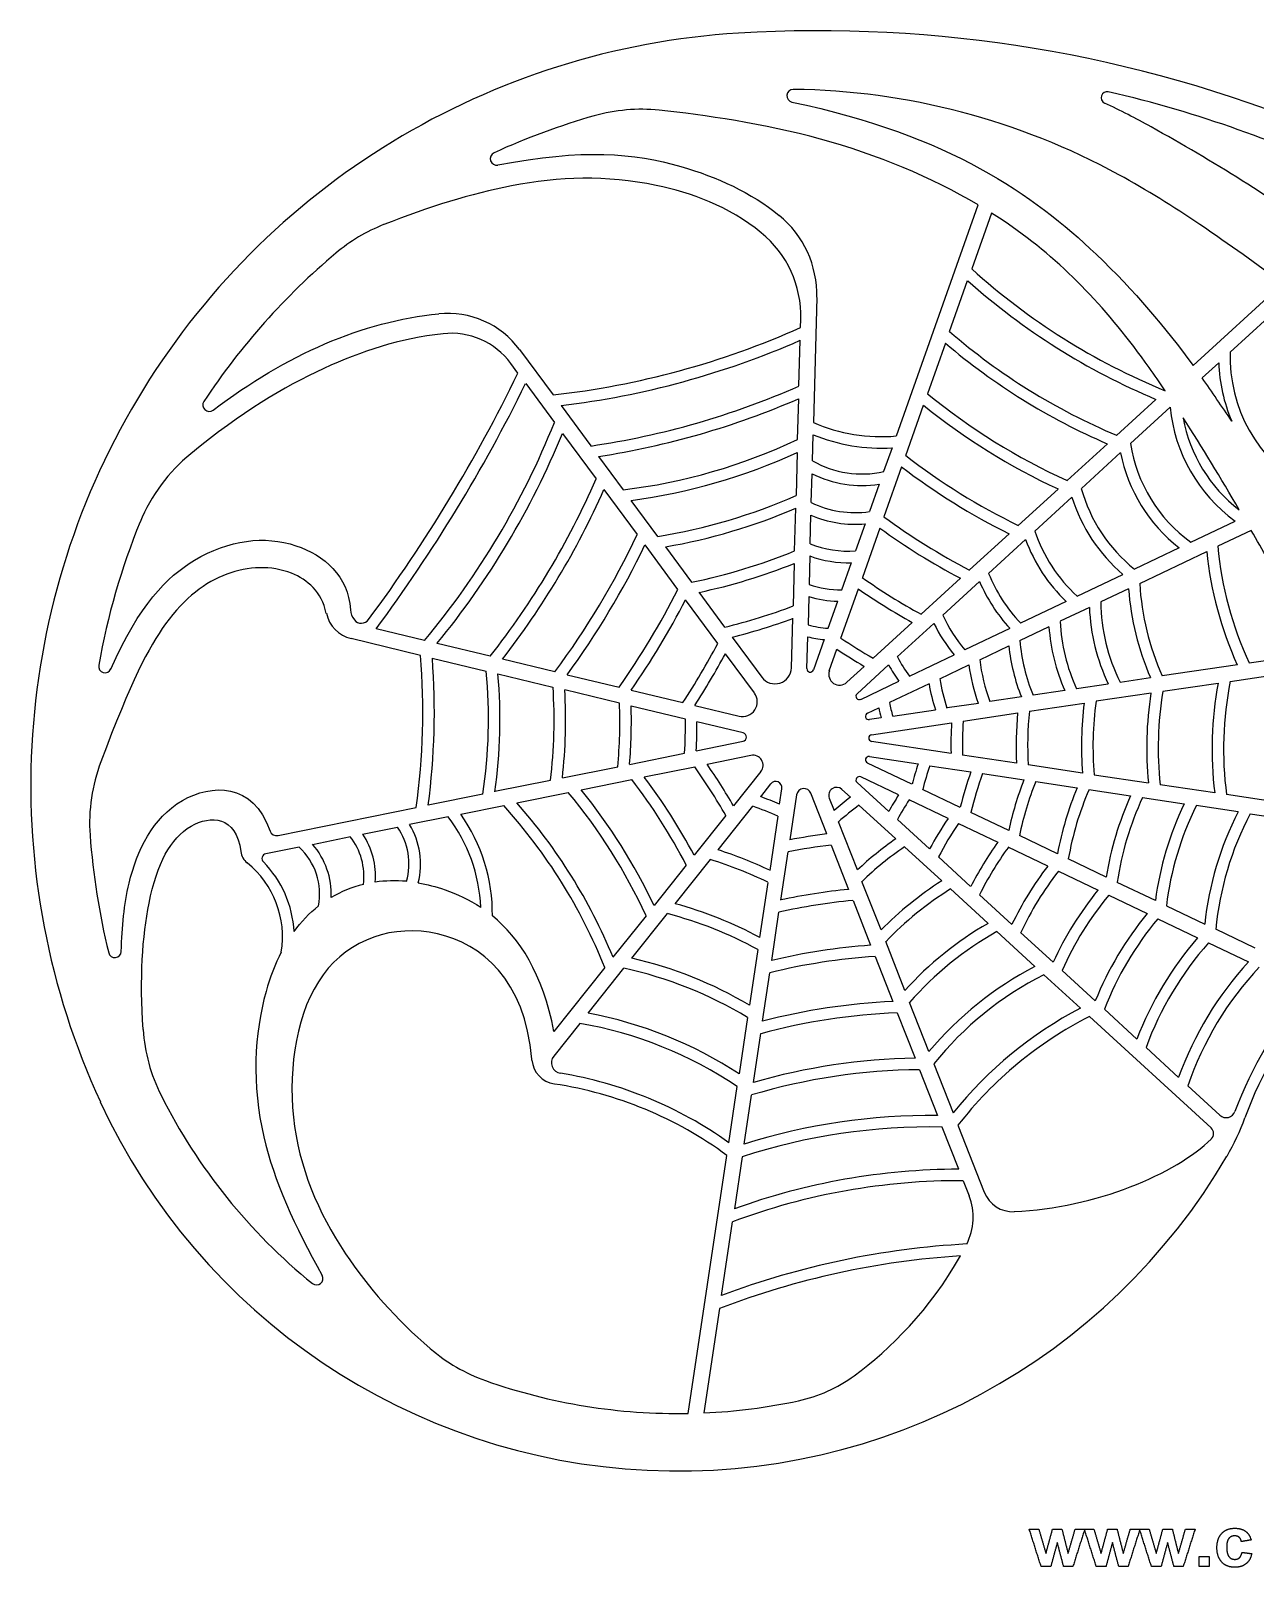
# Model space of a CAD drawing. Header units: millimetres. Extents: x -138 to 149, y -81 to 70.
# Drawn here: x -137.9 to -18.7, y -79.4 to 70.2 of the extents above; entities that cross this region are included whole.
import ezdxf

# ---------------------------------------------------------------- set-up
doc = ezdxf.new("R2010")
doc.units = ezdxf.units.MM
doc.header["$MEASUREMENT"] = 0
doc.layers.add('Default', color=18, linetype='Continuous')

msp = doc.modelspace()

# ---------------------------------------------------------------- linework, layer by layer
at = {"layer": 'Default', "color": 5}
for p, q in [((-53.66, 30.72), (-45.69, 53.21)), ((-44.39, 52.41), (-46.31, 46.98)), ((-48.48, 40.87), (-46.72, 45.84)), ((-24.78, 37.58), (-16.05, 45.57)), ((-61.41, 44.21), (-61.74, 32.04)), ((-62.99, 41.27), (-62.97, 42.09)), ((-17.47, 42.24), (-21.15, 38.88)), ((-90.34, 39.12), (-87.08, 34.71)), ((-63.14, 35.58), (-63.02, 40.03)), ((-48.88, 39.74), (-50.62, 34.83)), ((-90.5, 36.83), (-91.2, 37.78)), ((-23.9, 36.36), (-22.28, 37.85)), ((-89.75, 35.81), (-86.95, 32.03)), ((-86.31, 33.67), (-83.4, 29.74)), ((-63.28, 30.37), (-63.17, 34.34)), ((-52.75, 28.82), (-51.02, 33.7)), ((-28.39, 34.28), (-32.22, 30.77)), ((-27.01, 33.52), (-30.86, 29.99)), ((-86.17, 30.97), (-82.9, 26.54)), ((-61.84, 28.3), (-61.77, 30.84)), ((-37.02, 26.37), (-33.12, 29.94)), ((-82.65, 28.72), (-80.25, 25.47)), ((-63.31, 29.12), (-63.42, 24.93)), ((-54.07, 29.57), (-54.9, 27.24)), ((-35.65, 25.6), (-31.84, 29.09)), ((-61.94, 24.23), (-61.87, 27.04)), ((-53.15, 27.71), (-54.87, 22.85)), ((-82.13, 25.5), (-78.89, 21.12)), ((-55.33, 26.02), (-56.28, 23.35)), ((-37.92, 25.55), (-41.79, 22.01)), ((-76.89, 20.94), (-79.48, 24.44)), ((-36.57, 24.76), (-40.19, 21.45)), ((-63.57, 19.53), (-63.46, 23.69)), ((-62.05, 20.22), (-61.98, 23.01)), ((-56.69, 22.17), (-57.64, 19.52)), ((-55.26, 21.75), (-56.97, 16.92)), ((-46.53, 17.67), (-42.68, 21.19)), ((-25, 20.38), (-20.69, 22.43)), ((-19.11, 21.52), (-22.36, 19.98)), ((-74.93, 15.77), (-78.13, 20.1)), ((-76.15, 19.93), (-73.6, 16.48)), ((-44.68, 17.33), (-41.09, 20.63)), ((-26.14, 19.83), (-30.49, 17.76)), ((-29.96, 16.35), (-23.44, 19.46)), ((-63.6, 18.31), (-63.71, 14.17)), ((-62.08, 19.03), (-62.16, 16.25)), ((-58.98, 15.74), (-58.04, 18.38)), ((-51.24, 13.35), (-47.41, 16.86)), ((-49.14, 13.25), (-45.56, 16.53)), ((-36.05, 15.11), (-31.6, 17.23)), ((-70.36, 12.1), (-72.87, 15.49)), ((-62.19, 15.08), (-62.26, 12.31)), ((-59.06, 11.03), (-57.36, 15.82)), ((-31.06, 15.83), (-33.75, 14.55)), ((-71.04, 10.51), (-74.19, 14.76)), ((-60.3, 12), (-59.37, 14.62)), ((-37.14, 14.59), (-41.56, 12.49)), ((-34.86, 14.02), (-37.7, 12.67)), ((-63.87, 8.13), (-63.74, 12.96)), ((-52.12, 12.56), (-55.92, 9.07)), ((-50.01, 12.46), (-53.57, 9.2)), ((-42.62, 11.98), (-47, 9.89)), ((-41.63, 10.8), (-38.8, 12.15)), ((-99.98, 9.35), (-106.74, 10.98)), ((-99.6, 10.8), (-104.31, 11.93)), ((-93.22, 9.26), (-98.38, 10.51)), ((-69.64, 11.13), (-68.05, 8.98)), ((-62.38, 8.06), (-62.29, 11.16)), ((-60.69, 10.9), (-61.74, 7.94)), ((-98.84, 9.08), (-93.6, 7.82)), ((-67.48, 5.69), (-70.3, 9.51)), ((-68.05, 8.98), (-67.31, 7.98)), ((-60.19, 7.85), (-59.45, 9.94)), ((-52.39, 7.33), (-48.04, 9.4)), ((-45.54, 8.93), (-42.71, 10.28)), ((-19.31, 8.61), (-12.18, 9.67)), ((-92.45, 7.54), (-87.09, 6.25)), ((-86.9, 7.74), (-92.02, 8.97)), ((-67.31, 7.98), (-66.75, 7.22)), ((-56.79, 8.28), (-58.48, 6.73)), ((-54.42, 8.42), (-57.49, 5.61)), ((-49.42, 7.08), (-46.6, 8.43)), ((-20.46, 8.44), (-27.78, 7.35)), ((-21.16, 6.82), (-15.76, 7.63)), ((-85.72, 7.46), (-80.65, 6.24)), ((-57.12, 5.07), (-53.42, 6.84)), ((-50.48, 6.58), (-54.33, 4.75)), ((-36.12, 6.11), (-33.03, 6.57)), ((-31.86, 6.74), (-28.93, 7.18)), ((-27.71, 5.85), (-22.33, 6.65)), ((-80.62, 4.69), (-85.95, 5.98)), ((-79.48, 5.96), (-74.44, 4.75)), ((-45.68, 4.68), (-48.73, 4.23)), ((-41.49, 5.31), (-44.55, 4.85)), ((-40.7, 3.91), (-35.38, 4.7)), ((-37.27, 5.93), (-40.35, 5.48)), ((-28.87, 5.67), (-34.22, 4.88)), ((-74.2, 3.15), (-79.49, 4.42)), ((-73.28, 4.47), (-68.98, 3.43)), ((-56.48, 3.72), (-55.37, 4.25)), ((-55.13, 3.27), (-56.29, 3.1)), ((-54.01, 3.44), (-49.86, 4.06)), ((-47.15, 2.95), (-41.85, 3.74)), ((-68.58, 1.8), (-73.07, 2.88)), ((-56.07, 1.62), (-48.28, 2.78)), ((-73.15, 0.06), (-68.59, 0.99)), ((-48.34, -0.19), (-56.07, 0.97)), ((-86.18, -2.58), (-80.79, -1.49)), ((-79.64, -1.26), (-74.29, -0.17)), ((-78.2, -2.49), (-73.29, -1.49)), ((-72.09, -1.25), (-67.82, -0.38)), ((-52.14, -3.2), (-56.48, -1.13)), ((-56.29, -0.51), (-51.54, -1.22)), ((-50.41, -1.39), (-46.4, -1.99)), ((-41.95, -1.15), (-47.21, -0.36)), ((-35.55, -2.11), (-40.82, -1.32)), ((-87.34, -2.82), (-92.76, -3.92)), ((-84.35, -3.74), (-79.42, -2.74)), ((-66.85, -1.96), (-69.51, -5.3)), ((-53.45, -4.24), (-57.13, -2.48)), ((-45.26, -2.16), (-41.23, -2.77)), ((-40.09, -2.94), (-36.05, -3.54)), ((-34.41, -2.28), (-29.12, -3.07)), ((-93.93, -4.16), (-99.24, -5.23)), ((-90.62, -5.01), (-85.6, -3.99)), ((-65.9, -3.16), (-66.89, -4.41)), ((-65.03, -5.15), (-64.8, -3.63)), ((-63.38, -4.23), (-64.03, -8.61)), ((-60.43, -8.04), (-62, -4.07)), ((-58.14, -4.45), (-58.96, -3.7)), ((-57.49, -3.02), (-54.41, -5.84)), ((-47.44, -5.45), (-51.11, -3.7)), ((-34.91, -3.71), (-30.85, -4.32)), ((-22.67, -4.04), (-27.97, -3.24)), ((-16.2, -5.01), (-21.52, -4.21)), ((-113.85, -8.2), (-100.4, -5.47)), ((-96.07, -6.12), (-91.89, -5.27)), ((-71.02, -9.59), (-67.63, -5.34)), ((-60.2, -4.55), (-59.73, -5.75)), ((-57.3, -5.23), (-53.72, -8.51)), ((-48.63, -6.54), (-52.43, -4.72)), ((-42.71, -7.7), (-46.4, -5.95)), ((-29.7, -4.5), (-25.63, -5.11)), ((-20.39, -5.89), (-24.47, -5.28)), ((-105.62, -8.05), (-102.23, -7.37)), ((-97.28, -6.36), (-101.05, -7.13)), ((-70.27, -6.25), (-73.34, -10.11)), ((-65.2, -6.29), (-65.99, -11.59)), ((-57.45, -11.54), (-59.29, -6.86)), ((-53.56, -6.62), (-50.42, -9.5)), ((-47.61, -7.03), (-43.79, -8.85)), ((-19.22, -6.07), (-15.01, -6.7)), ((-110.5, -9.05), (-106.82, -8.3)), ((-37.97, -9.97), (-41.67, -8.2)), ((-111.81, -9.31), (-115.05, -9.97)), ((-64.91, -14.47), (-64.21, -9.79)), ((-60.01, -9.12), (-58.31, -13.44)), ((-52.87, -9.29), (-49.25, -12.6)), ((-46.43, -13.17), (-49.57, -10.28)), ((-38.93, -11.17), (-42.76, -9.34)), ((-33.22, -12.24), (-36.92, -10.47)), ((-74.11, -11.07), (-77.25, -15.02)), ((-75.19, -14.83), (-71.77, -10.53)), ((-37.89, -11.67), (-34.03, -13.51)), ((-66.17, -12.75), (-66.97, -18.11)), ((-55.15, -17.38), (-57.01, -12.66)), ((-48.39, -13.39), (-44.74, -16.74)), ((-28.44, -14.52), (-32.16, -12.75)), ((-57.88, -14.52), (-56.17, -18.87)), ((-45.57, -13.95), (-42.42, -16.84)), ((-32.99, -14), (-29.25, -15.79)), ((-78.03, -16), (-81.25, -20.04)), ((-79.41, -20.13), (-75.95, -15.79)), ((-65.79, -20.35), (-65.09, -15.65)), ((-28.2, -16.29), (-24.33, -18.14)), ((-27.37, -15.03), (-23.64, -16.81)), ((-43.87, -17.54), (-40.17, -20.93)), ((-38.4, -20.52), (-41.56, -17.63)), ((-18.72, -19.16), (-22.57, -17.32)), ((-67.15, -19.29), (-67.96, -24.71)), ((-52.83, -23.28), (-54.7, -18.52)), ((-23.27, -18.64), (-19.38, -20.5)), ((-55.74, -19.97), (-54.02, -24.35)), ((-82.05, -21.05), (-87, -27.27)), ((-83.68, -25.49), (-80.19, -21.11)), ((-66.68, -26.28), (-65.97, -21.55)), ((-35.74, -25), (-39.29, -21.74)), ((-34.29, -24.3), (-37.53, -21.32)), ((-50.49, -29.23), (-52.37, -24.45)), ((-30.24, -28.01), (-33.41, -25.11)), ((-84.47, -26.49), (-87.01, -29.68)), ((-68.14, -25.91), (-68.96, -31.41)), ((-53.58, -25.46), (-51.84, -29.88)), ((-23.02, -36.66), (-34.86, -25.8)), ((-67.57, -32.23), (-66.86, -27.48)), ((-26.18, -31.74), (-29.35, -28.83)), ((-89.14, -30.05), (-89.15, -29.97)), ((-51.4, -31), (-49.65, -35.45)), ((-50.02, -30.43), (-48.14, -35.19)), ((-69.96, -38.1), (-69.15, -32.63)), ((-25.28, -32.56), (-22.16, -35.42)), ((-68.47, -38.23), (-67.76, -33.46)), ((-47.59, -40.69), (-49.2, -36.58)), ((-47.67, -36.4), (-45.1, -42.92)), ((-73.92, -64.46), (-70.15, -39.35)), ((-68.66, -39.47), (-69.42, -44.54)), ((-47.15, -41.81), (-46.57, -43.27)), ((-70.68, -52.98), (-69.61, -45.8)), ((-70.87, -54.25), (-72.4, -64.41))]:
    msp.add_line(p, q, dxfattribs=at)
for centre, radius, start, end in [((-64.54, -3.32), 73.39, 93.5104, 204.812), ((-61.19, -57.91), 128.08, 67.6791, 93.5104), ((-63.7, 63.83), 0.625, 89.2805, 258.1319), ((-64.54, -3.32), 67.79, 61.3119, 89.2805), ((-33.15, 63.65), 0.572, 77.393, 244.8887), ((-64.54, -3.32), 73.39, 60.9067, 64.8886), ((-64.54, -3.32), 67.79, 105.8637, 114.6621), ((-78.49, 45.74), 16.78, 84.0509, 105.8637), ((-123.93, -110.04), 195.52, 54.8596, 60.9067), ((-92.57, 57.71), 0.625, 114.6622, 280.9711), ((-76.57, -25.3), 92.84, 55.604, 61.3119), ((-97.42, 35.68), 16.78, 111.5199, 130.1266), ((-71.36, 44.48), 9.95, 358.4751, 50.8166), ((-73.46, 42.37), 10.5, 358.4751, 50.7302), ((-64.54, -3.32), 67.79, 130.1266, 146.5128), ((-2.92, 94.98), 64.71, 227.8901, 247.6993), ((-2.92, 94.98), 65.83, 228.2956, 247.2403), ((-97.34, 33.95), 8.7, 36.4751, 95.7353), ((-97.01, 33.48), 7.23, 36.4751, 96.211), ((-96.09, 115.34), 81.13, 276.3821, 294.0834), ((-8.27, 87.5), 61.57, 229.2274, 247.1127), ((-96.09, 115.34), 82.25, 276.8339, 293.7094), ((-8.27, 87.5), 62.69, 229.6256, 246.6434), ((-6.66, 38.34), 15.62, 181.8107, 203.2673), ((-6.66, 38.34), 14.5, 177.8835, 240.5488), ((-228.6, 104.1), 153.61, 323.5483, 334.0277), ((-228.6, 104.1), 154.73, 323.4398, 333.8112), ((-94.84, 107.53), 78.63, 278.3605, 293.7743), ((-11.6, 82.45), 61.57, 230.6746, 245.6174), ((-120.56, 33.73), 0.625, 146.5129, 306.9502), ((-94.84, 107.53), 79.75, 278.7903, 293.3939), ((-11.6, 82.45), 62.69, 231.0433, 245.1799), ((-11.46, 35.03), 15.62, 185.5806, 233.7942), ((-160.08, 61.2), 78.73, 320.1923, 338.251), ((-55.13, 47.09), 16.44, 246.2862, 275.1071), ((-11.46, 35.03), 14.5, 190.165, 232.5434), ((-160.08, 61.2), 79.85, 320.5892, 337.7537), ((-86.89, 80.33), 55.26, 276.9066, 295.2977), ((-55.13, 47.09), 17.56, 247.7715, 273.4397), ((-16.52, 32.14), 14.5, 188.5493, 234.2403), ((-111.75, 15.98), 16.78, 129.1835, 157.7591), ((-86.89, 80.33), 56.38, 277.5514, 294.7227), ((-14.94, 77.41), 61.57, 232.1087, 244.1386), ((-16.52, 32.14), 15.62, 191.2746, 232.0047), ((-57.01, 36.66), 10.78, 243.2048, 278.9739), ((-57.01, 36.66), 9.65, 240.0183, 282.6555), ((-14.94, 77.41), 62.69, 232.4487, 243.7319), ((-155.09, 57.94), 78.73, 321.8053, 336.4934), ((-155.09, 57.94), 79.85, 322.1745, 336.0294), ((-21.01, 29.63), 15.19, 195.4003, 231.3913), ((-85.72, 75.48), 55.26, 279.1959, 293.8038), ((-57.7, 32.9), 9.65, 243.8852, 278.458), ((-21.01, 29.63), 16.31, 197.3968, 229.4918), ((-85.72, 75.48), 56.38, 279.7823, 293.2654), ((-57.7, 32.9), 10.78, 246.5867, 275.3324), ((-18.27, 72.36), 61.57, 233.5309, 242.6748), ((-64.54, -3.32), 67.79, 157.7591, 170.0552), ((-150.11, 54.69), 78.73, 323.3977, 334.7665), ((-18.27, 72.36), 62.69, 233.843, 242.2981), ((-25.8, 26.32), 15.19, 198.6903, 227.531), ((-150.11, 54.69), 79.85, 323.7402, 334.3341), ((-84.56, 70.64), 55.26, 281.439, 292.3281), ((-58.38, 29.15), 9.65, 247.6359, 274.4182), ((-25.8, 26.32), 16.31, 200.4155, 225.9435), ((11.44, 22.97), 35.06, 185.7411, 204.4881), ((11.44, 22.97), 33.93, 185.0602, 205.0324), ((-84.56, 70.64), 56.38, 281.9703, 291.825), ((-58.38, 29.15), 10.78, 249.8901, 271.7953), ((-21.61, 67.32), 61.57, 234.9425, 241.2247), ((-30.59, 23), 16.31, 203.3709, 222.4754), ((-30.59, 23), 15.19, 201.8989, 223.7735), ((-145.12, 51.43), 78.73, 324.9714, 333.0671), ((-59.06, 25.39), 10.78, 253.1306, 268.3415), ((-59.06, 25.39), 9.65, 251.2952, 270.5013), ((-21.61, 67.32), 62.69, 235.2273, 240.877), ((-4.38, 17.8), 26.75, 184.2057, 203.3907), ((-4.38, 17.8), 25.63, 183.2261, 204.0598), ((-105.1, 13.89), 1.72, 182.9827, 219.4191), ((-145.12, 51.43), 79.85, 325.2882, 332.6649), ((-83.39, 65.8), 55.26, 283.6417, 290.869), ((-15.93, 14.73), 18.95, 182.1437, 205.5186), ((-15.93, 14.73), 17.83, 180.5793, 206.6273), ((-105.98, 14.14), 3.25, 192.3549, 256.4751), ((-105.75, 13.36), 0.878, 219.4191, 323.5481), ((-83.39, 65.8), 56.38, 284.1209, 290.4), ((-59.74, 21.63), 9.65, 254.8836, 266.6799), ((-35.38, 19.68), 16.31, 206.2744, 219.0705), ((-35.38, 19.68), 15.19, 205.0413, 220.0959), ((-19.9, 13.5), 18.95, 184.1036, 203.54), ((-19.9, 13.5), 17.83, 182.6857, 204.5128), ((-140.5, 47.58), 78.73, 327.0416, 331.9104), ((-59.74, 21.63), 10.78, 256.3215, 264.9537), ((-24.94, 62.28), 61.57, 236.3445, 239.7869), ((-23.87, 12.27), 17.83, 184.7601, 202.4205), ((-168.25, 3.87), 68.48, 352.1626, 4.5919), ((-168.25, 3.87), 69.61, 352.4859, 4.2901), ((-140.5, 47.58), 79.85, 327.3254, 331.5282), ((-24.94, 62.28), 62.69, 236.6025, 239.4676), ((-40.17, 16.36), 15.19, 208.1305, 216.479), ((-23.87, 12.27), 18.95, 186.0376, 201.5797), ((-130.7, 8.28), 0.625, 170.0553, 336.1839), ((-141.81, 3.13), 48.44, 351.3449, 5.55), ((-141.81, 3.13), 49.56, 351.8196, 5.1021), ((-65.47, 8.18), 1.6, 216.4748, 358.4751), ((-62.05, 8.05), 0.327, 178.475, 340.4749), ((-59.19, 7.5), 1.05, 160.4751, 312.4751), ((-40.17, 16.36), 16.31, 209.1358, 215.7139), ((-27.84, 11.05), 18.95, 187.9488, 199.6348), ((-27.84, 11.05), 17.83, 186.8065, 200.347), ((-135.42, 3.03), 48.44, 353.0709, 3.8176), ((-31.81, 9.82), 18.95, 189.84, 197.7029), ((-31.81, 9.82), 17.83, 188.8285, 198.2892), ((11.77, 0.23), 34.7, 169.3422, 187.0624), ((11.77, 0.23), 33.58, 168.6768, 187.5971), ((-135.42, 3.03), 49.56, 353.5019, 3.413), ((-129.02, 2.92), 48.44, 354.7798, 2.1014), ((-68.64, 4.83), 1.44, 256.4756, 36.4751), ((-57.27, 5.37), 0.328, 132.4751, 295.4751), ((-36.87, 8.33), 17.83, 191.5921, 195.9164), ((-0.94, 0.43), 34.7, 172.9239, 184.1901), ((-0.94, 0.43), 33.58, 172.3905, 184.6224), ((5.41, 0.33), 34.7, 171.1418, 185.6217), ((5.41, 0.33), 33.58, 170.5434, 186.1047), ((-129.02, 2.92), 49.56, 355.1684, 1.7389), ((-122.63, 2.81), 48.44, 356.4735, 0.3994), ((-56.34, 3.42), 0.328, 115.4751, 278.4751), ((-36.87, 8.33), 18.95, 192.429, 195.4736), ((-7.3, 0.53), 34.7, 174.6907, 182.7665), ((-7.3, 0.53), 33.58, 174.2205, 183.149), ((-122.63, 2.81), 49.56, 356.8208, 0.0781), ((-68.68, 1.39), 0.415, 281.4751, 76.4751), ((-56.02, 1.3), 0.328, 98.4751, 261.4751), ((-13.65, 0.63), 34.7, 176.4442, 181.3499), ((-13.65, 0.63), 33.58, 176.0359, 181.6833), ((-115.42, -6.95), 16.78, 159.324, 184.0793), ((-118, -33.27), 54.85, 29.5106, 35.399), ((-118, -33.27), 55.97, 29.9729, 34.8906), ((-67.62, -1.35), 0.984, 321.4751, 101.4751), ((-56.34, -0.83), 0.328, 81.4751, 244.4751), ((-21.92, -11.21), 31.26, 161.3601, 165.1582), ((-21.92, -11.21), 30.13, 160.9793, 165.5608), ((-122.84, -36.26), 54.85, 27.3301, 37.6692), ((-122.84, -36.26), 55.97, 27.8438, 37.1056), ((-65.41, -3.54), 0.619, 351.4751, 141.4751), ((-57.27, -2.78), 0.328, 64.4751, 227.4751), ((-17.03, -12.69), 31.26, 159.9764, 166.5989), ((-17.03, -12.69), 30.13, 159.5421, 167.0575), ((-12.14, -14.18), 31.26, 158.5858, 168.0474), ((-12.14, -14.18), 30.13, 158.0972, 168.5629), ((-127.83, -38.99), 54.85, 24.7816, 39.6482), ((-127.83, -38.99), 55.97, 25.3575, 39.0349), ((-80.81, -42.48), 40.54, 67.0807, 69.9175), ((-62.66, -4.33), 0.719, 21.4751, 171.4751), ((-59.48, -4.27), 0.771, 47.4751, 201.4751), ((-37.67, -31.24), 33.71, 127.3871, 130.8721), ((-25.51, -22.05), 33.13, 147.4783, 150.717), ((-7.24, -15.66), 31.26, 157.1875, 169.5049), ((-7.24, -15.66), 30.13, 156.6437, 170.0784), ((-2.35, -17.14), 31.26, 155.7804, 170.9723), ((-130.88, -40.55), 52.58, 21.7708, 42.1401), ((-130.88, -40.55), 53.71, 22.4513, 41.4331), ((-80.81, -42.48), 39.41, 66.6618, 70.4622), ((-37.67, -31.24), 32.59, 127.0361, 131.568), ((-25.51, -22.05), 32.01, 147.2318, 151.19), ((-2.35, -17.14), 30.13, 155.1802, 171.6051), ((2.54, -18.65), 31.26, 154.3273, 172.4146), ((2.54, -18.65), 30.13, 153.668, 173.1065), ((7.44, -20.13), 31.26, 152.8993, 173.9055), ((-107.33, -10.95), 6.22, 344.0875, 35.1132), ((-107.33, -10.95), 7.35, 345.4013, 31.3358), ((-109.78, -15.82), 15.67, 2.3241, 37.1018), ((-109.78, -15.82), 16.79, 359.3146, 35.2795), ((-21.21, -25.13), 33.13, 145.8531, 151.8444), ((-21.21, -25.13), 32.01, 145.5485, 152.3594), ((7.44, -20.13), 30.13, 152.1809, 174.6596), ((-64.54, -3.32), 67.79, 184.0793, 193.8985), ((-113.99, -7.53), 0.683, 198.9708, 281.4751), ((-111.72, -12.15), 6.22, 352.5902, 38.1836), ((-111.72, -12.15), 7.35, 355.4629, 33.8598), ((-52.86, -67.66), 60.1, 97.2384, 100.7144), ((-34.4, -36.14), 33.71, 124.958, 133.1345), ((-16.91, -28.22), 33.13, 144.2209, 152.9774), ((-115.79, -9.54), 1.7, 187.4958, 231.1734), ((-114.95, -10.43), 0.473, 101.4751, 224.6509), ((-116.03, -13.89), 6.22, 349.2064, 47.3345), ((-116.03, -13.89), 7.35, 357.4074, 41.2339), ((-83.4, -48.19), 40.54, 64.5705, 72.2214), ((-52.86, -67.66), 58.98, 96.9617, 101.0952), ((-34.4, -36.14), 32.59, 124.5199, 133.9198), ((-16.91, -28.22), 32.01, 143.8574, 153.5351), ((-122.63, -18.04), 9.21, 350.6259, 51.1733), ((-122.63, -18.04), 10.34, 2.759, 44.7464), ((-83.4, -48.19), 39.41, 64.0742, 72.8403), ((-12.61, -31.3), 33.13, 142.5802, 154.1166), ((-12.61, -31.3), 32.01, 142.1569, 154.7178), ((-52.37, -73.24), 60.1, 95.6758, 102.0469), ((-31.13, -41.04), 33.71, 122.5059, 135.433), ((-31.13, -41.04), 32.59, 121.9779, 136.3123), ((-85.98, -53.91), 40.54, 62.0263, 74.5609), ((-52.37, -73.24), 58.98, 95.3672, 102.4564), ((-8.31, -34.39), 33.13, 140.9295, 155.2627), ((-8.31, -34.39), 32.01, 140.4453, 155.9081), ((-85.98, -53.91), 39.41, 61.4495, 75.2578), ((-3.6, -36.76), 33.13, 140.7319, 157.8934), ((-3.6, -36.76), 32.01, 140.2402, 158.6427), ((-27.87, -45.93), 33.71, 120.0253, 137.7732), ((-27.87, -45.93), 32.59, 119.4043, 138.7519), ((-51.87, -78.82), 60.1, 94.101, 103.391), ((0.7, -39.85), 33.13, 139.0682, 159.0661), ((0.7, -39.85), 32.01, 138.5141, 159.8629), ((-129.74, -19.46), 0.625, 193.8985, 358.4263), ((-88.57, -59.62), 40.54, 59.4416, 76.9419), ((-51.87, -78.82), 58.98, 93.7597, 103.8301), ((-24.6, -50.83), 33.71, 117.5104, 140.1617), ((5, -42.93), 33.13, 137.3911, 160.2483), ((-88.57, -59.62), 39.41, 58.7801, 77.7211), ((-24.6, -50.83), 32.59, 116.7924, 141.2464), ((5, -42.93), 32.01, 136.7729, 161.0939), ((14.69, -48.13), 37.72, 138.71, 159.7467), ((14.69, -48.13), 36.6, 138.2137, 160.1113), ((-51.38, -84.4), 60.1, 92.5126, 104.748), ((-17.43, -59.91), 39.42, 117.6692, 141.1744), ((-91.15, -65.33), 39.41, 56.0576, 80.2378), ((-91.15, -65.33), 40.54, 56.8088, 79.371), ((-51.38, -84.4), 58.98, 92.1378, 105.2175), ((-17.43, -59.91), 38.3, 117.0636, 142.1363), ((-110.26, -25.93), 16.78, 183.9067, 206.7464), ((-86.21, -30.32), 1.03, 141.4751, 260.7874), ((-50.89, -89.97), 60.1, 90.909, 106.1189), ((-86.57, -29.83), 2.58, 184.9472, 261.4074), ((-92.6, -69.76), 38.92, 54.4354, 80.7877), ((-50.89, -89.97), 58.98, 90.4995, 106.6199), ((-92.6, -69.76), 37.8, 53.5641, 81.4074), ((-74.94, -8.13), 61.94, 204.812, 329.6784), ((-74.94, -8.13), 56.34, 206.7464, 230.8504), ((-50.4, -95.55), 60.1, 89.2882, 107.5051), ((-21.55, -34.76), 0.901, 227.4751, 339.7465), ((-40.97, -27.99), 22.59, 329.6784, 340.1113), ((-50.4, -95.55), 58.98, 88.8431, 108.0385), ((-23.52, -37.21), 0.742, 314.486, 47.4727), ((-47.47, -105.1), 63.3, 89.7069, 110.4697), ((-47.47, -105.1), 64.42, 90.1047, 109.9182), ((-51.88, -45.36), 5.7, 332.7624, 21.4751), ((-42.32, -41.83), 2.99, 201.4751, 272.5114), ((-42.37, -128.46), 79.5, 93.651, 111.0093), ((-42.37, -128.46), 80.62, 93.155, 110.5586), ((-110.11, -51.33), 0.625, 230.8505, 28.9284), ((-88.08, -45.43), 16.78, 229.2282, 250.5915), ((-74.94, -8.13), 56.34, 250.5915, 271.0396), ((-66.16, -49.35), 14.19, 282.0275, 306.2659), ((-74.94, -8.13), 56.34, 272.586, 282.0275)]:
    msp.add_arc(centre, radius, start, end, dxfattribs=at)
for points, knots in [([(-63.83, 63.22), (-48.44, 59.99), (-35.25, 50.6), (-27.49, 41.27), (-24.78, 37.58)], [484.157371, 484.157371, 484.157371, 484.157371, 492.801401, 498.137888, 498.137888, 498.137888, 498.137888]), ([(-6.26, 54.54), (-7.17, 54.99), (-15.09, 58.77), (-24.15, 62.22), (-33.03, 64.21)], [47.41106, 47.41106, 47.41106, 47.41106, 48.500779, 56.718574, 56.718574, 56.718574, 56.718574]), ([(-45.69, 53.21), (-50.26, 55.91), (-60.71, 60.28), (-72.36, 61.97), (-76.75, 62.43)], [767.738877, 767.738877, 767.738877, 767.738877, 777.731363, 787.648966, 787.648966, 787.648966, 787.648966]), ([(-92.45, 57.1), (-84.16, 58.71), (-75.36, 57.9), (-67.8, 54.41), (-65.07, 52.19)], [797.603576, 797.603576, 797.603576, 797.603576, 806.605546, 813.589019, 813.589019, 813.589019, 813.589019]), ([(-66.81, 50.5), (-70, 53.1), (-78.86, 56.26), (-90.27, 55.81), (-99.14, 53.03), (-103.57, 51.29)], [851.224713, 851.224713, 851.224713, 851.224713, 857.46506, 866.500361, 874.143385, 874.143385, 874.143385, 874.143385]), ([(-27.48, 35.11), (-28, 35.89), (-32.49, 42.34), (-37.62, 47.92), (-43.7, 51.98), (-44.39, 52.41)], [201.046274, 201.046274, 201.046274, 201.046274, 202.700709, 215.195313, 216.734046, 216.734046, 216.734046, 216.734046]), ([(-97.79, 40.67), (-102.04, 40.2), (-109.82, 37.59), (-117.36, 33.06), (-122.36, 28.99)], [748.022836, 748.022836, 748.022836, 748.022836, 755.585873, 763.923472, 763.923472, 763.923472, 763.923472]), ([(-130.13, 8.02), (-127.36, 14.29), (-121.48, 20.26), (-112.08, 21.43), (-106.99, 17.07), (-106.82, 13.8)], [706.625035, 706.625035, 706.625035, 706.625035, 712.736834, 720.225172, 726.895869, 726.895869, 726.895869, 726.895869]), ([(-12.18, 9.67), (-14.03, 12.64), (-16.27, 16.58), (-18.56, 20.57), (-19.11, 21.52)], [169.659937, 169.659937, 169.659937, 169.659937, 175.455748, 177.288788, 177.288788, 177.288788, 177.288788]), ([(-109.16, 13.44), (-109.62, 15.56), (-112.74, 18.2), (-119, 17.95), (-124.65, 13.71), (-128.13, 6.9), (-131.12, -1.03)], [732.331754, 732.331754, 732.331754, 732.331754, 736.499085, 741.788397, 747.077709, 751.772587, 751.772587, 751.772587, 751.772587]), ([(-129.12, -19.47), (-129.05, -17.01), (-128.57, -11.71), (-124.62, -3.39), (-116.28, -2.96), (-114.64, -7.75)], [762.823784, 762.823784, 762.823784, 762.823784, 767.120519, 773.738892, 780.114181, 780.114181, 780.114181, 780.114181]), ([(-127, -27.07), (-127.34, -22.12), (-126.72, -12.94), (-123.1, -6.13), (-117.93, -6.24), (-117.47, -9.76)], [578.779938, 578.779938, 578.779938, 578.779938, 583.672548, 589.619915, 595.224007, 595.224007, 595.224007, 595.224007]), ([(-100.22, -12.8), (-99.36, -12.94), (-97.35, -13.46), (-95.26, -14.42), (-94.12, -15.18)], [128.169747, 128.169747, 128.169747, 128.169747, 129.946779, 132.261006, 132.261006, 132.261006, 132.261006]), ([(-89.15, -29.97), (-89.82, -22.18), (-98.3, -15.31), (-111.21, -19.75), (-113.7, -36.17), (-108.47, -48.37), (-102.37, -55.27), (-99.04, -58.14)], [811.044592, 811.044592, 811.044592, 811.044592, 819.49753, 827.950468, 836.403407, 844.856345, 851.696438, 851.696438, 851.696438, 851.696438]), ([(-113.54, -19.54), (-114.14, -20.71), (-116.09, -25.76), (-116.63, -36.68), (-112.24, -46.19), (-109.56, -51.03)], [601.123753, 601.123753, 601.123753, 601.123753, 604.057737, 612.633439, 619.897328, 619.897328, 619.897328, 619.897328])]:
    msp.add_open_spline(points, degree=3, knots=knots, dxfattribs=at)
for points, degree in [([(-16.05, 45.57), (-18.52, 47.4), (-21.19, 49.3), (-24.12, 51.31)], 3), ([(-120.18, 33.23), (-112.97, 38.66), (-105.68, 41.86), (-98.21, 42.61)], 3), ([(-21.01, 32.17), (-21.97, 33.59), (-22.92, 34.98), (-23.9, 36.36)], 3), ([(-20.28, 23.53), (-22.07, 26.59), (-23.89, 29.62), (-25.73, 32.48)], 3), ([(-105.54, -12.95), (-106.67, -13.22), (-107.73, -13.66), (-108.69, -14.22)], 3), ([(-101.34, -12.65), (-102.4, -12.56), (-103.42, -12.59), (-104.39, -12.73)], 3), ([(-112.3, -17.54), (-111.61, -16.59), (-110.81, -15.75), (-109.91, -15.05)], 3), ([(-87, -27.27), (-88.09, -21.62), (-90.36, -18.16), (-92.99, -16.02)], 3), ([(-42.19, -44.81), (-34.25, -44.46), (-26.44, -41.11), (-23, -37.74)], 3), ([(-57.76, -60.79), (-54.24, -58.2), (-50.38, -54.36), (-47.43, -49.13)], 3), ([(-39.57, -79.35), (-40.15, -77.54), (-40.72, -75.74)], 2), ([(-40.72, -75.74), (-40.26, -75.74), (-39.79, -75.74)], 2), ([(-39.79, -75.74), (-39.45, -76.92), (-39.1, -78.1)], 2), ([(-39.1, -78.1), (-38.78, -76.92), (-38.46, -75.74)], 2), ([(-38.46, -75.74), (-38, -75.74), (-37.54, -75.74)], 2), ([(-37.54, -75.74), (-37.24, -76.92), (-36.94, -78.1)], 2), ([(-36.94, -78.1), (-36.6, -76.92), (-36.26, -75.74)], 2), ([(-35.32, -75.74), (-35.9, -77.54), (-36.47, -79.35)], 2), ([(-36.26, -75.74), (-35.79, -75.74), (-35.32, -75.74)], 2), ([(-34.2, -79.35), (-34.78, -77.54), (-35.35, -75.74)], 2), ([(-35.35, -75.74), (-34.89, -75.74), (-34.42, -75.74)], 2), ([(-34.42, -75.74), (-34.08, -76.92), (-33.73, -78.1)], 2), ([(-33.73, -78.1), (-33.41, -76.92), (-33.09, -75.74)], 2), ([(-33.09, -75.74), (-32.63, -75.74), (-32.17, -75.74)], 2), ([(-32.17, -75.74), (-31.87, -76.92), (-31.57, -78.1)], 2), ([(-31.57, -78.1), (-31.23, -76.92), (-30.89, -75.74)], 2), ([(-29.95, -75.74), (-30.53, -77.54), (-31.1, -79.35)], 2), ([(-30.89, -75.74), (-30.42, -75.74), (-29.95, -75.74)], 2), ([(-28.83, -79.35), (-29.41, -77.54), (-29.98, -75.74)], 2), ([(-29.98, -75.74), (-29.52, -75.74), (-29.05, -75.74)], 2), ([(-29.05, -75.74), (-28.71, -76.92), (-28.36, -78.1)], 2), ([(-28.36, -78.1), (-28.04, -76.92), (-27.72, -75.74)], 2), ([(-27.72, -75.74), (-27.26, -75.74), (-26.79, -75.74)], 2), ([(-26.79, -75.74), (-26.5, -76.92), (-26.2, -78.1)], 2), ([(-26.2, -78.1), (-25.86, -76.92), (-25.52, -75.74)], 2), ([(-24.58, -75.74), (-25.16, -77.54), (-25.73, -79.35)], 2), ([(-25.52, -75.74), (-25.05, -75.74), (-24.58, -75.74)], 2), ([(-22.45, -77.54), (-22.45, -76.65), (-21.98, -76.14)], 2), ([(-21.98, -76.14), (-21.52, -75.64), (-20.72, -75.64)], 2), ([(-20.72, -75.64), (-20.06, -75.64), (-19.67, -75.93)], 2), ([(-19.67, -75.93), (-19.29, -76.21), (-19.12, -76.78)], 2), ([(-37.99, -77.02), (-38.31, -78.19), (-38.62, -79.35)], 2), ([(-37.38, -79.35), (-37.69, -78.19), (-37.99, -77.02)], 2), ([(-32.62, -77.02), (-32.94, -78.19), (-33.25, -79.35)], 2), ([(-32.01, -79.35), (-32.32, -78.19), (-32.62, -77.02)], 2), ([(-27.25, -77.02), (-27.57, -78.19), (-27.88, -79.35)], 2), ([(-26.64, -79.35), (-26.95, -78.19), (-27.25, -77.02)], 2), ([(-21.98, -78.94), (-22.45, -78.43), (-22.45, -77.54)], 2), ([(-21.29, -76.63), (-21.5, -76.89), (-21.5, -77.47)], 2), ([(-21.5, -77.47), (-21.5, -78.13), (-21.28, -78.4)], 2), ([(-20.72, -76.38), (-21.08, -76.38), (-21.29, -76.63)], 2), ([(-20.29, -76.52), (-20.46, -76.38), (-20.72, -76.38)], 2), ([(-20.08, -76.94), (-20.12, -76.66), (-20.29, -76.52)], 2), ([(-19.12, -76.78), (-19.6, -76.86), (-20.08, -76.94)], 2), ([(-24.18, -79.35), (-24.18, -78.87), (-24.18, -78.39)], 2), ([(-24.18, -78.39), (-23.7, -78.39), (-23.22, -78.39)], 2), ([(-23.22, -78.39), (-23.22, -78.87), (-23.22, -79.35)], 2), ([(-20.73, -79.44), (-21.51, -79.44), (-21.98, -78.94)], 2), ([(-21.28, -78.4), (-21.07, -78.67), (-20.7, -78.67)], 2), ([(-19.62, -79.1), (-20.03, -79.44), (-20.73, -79.44)], 2), ([(-20.7, -78.67), (-20.43, -78.67), (-20.26, -78.51)], 2), ([(-20.26, -78.51), (-20.09, -78.36), (-20.01, -77.99)], 2), ([(-20.01, -77.99), (-19.54, -78.05), (-19.06, -78.11)], 2), ([(-19.06, -78.11), (-19.2, -78.77), (-19.62, -79.1)], 2), ([(-38.62, -79.35), (-39.1, -79.35), (-39.57, -79.35)], 2), ([(-36.47, -79.35), (-36.93, -79.35), (-37.38, -79.35)], 2), ([(-33.25, -79.35), (-33.73, -79.35), (-34.2, -79.35)], 2), ([(-31.1, -79.35), (-31.56, -79.35), (-32.01, -79.35)], 2), ([(-27.88, -79.35), (-28.36, -79.35), (-28.83, -79.35)], 2), ([(-25.73, -79.35), (-26.19, -79.35), (-26.64, -79.35)], 2), ([(-23.22, -79.35), (-23.7, -79.35), (-24.18, -79.35)], 2)]:
    msp.add_open_spline(points, degree=degree, dxfattribs=at)

doc.saveas('drawing.dxf')
